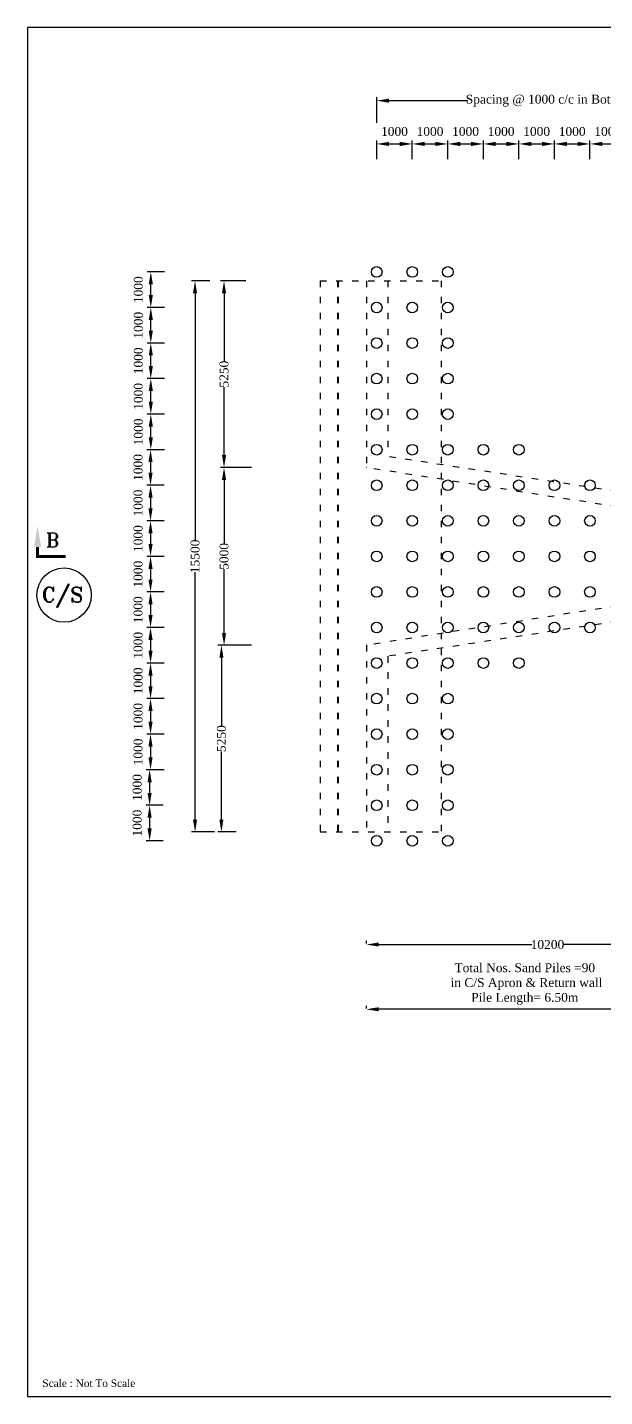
# Model space of a CAD drawing. Extents: x -298162 to 1078160, y -513173 to -216568.
# Drawn here: x 728873 to 745113, y -287453 to -248946 of the extents above; entities that cross this region are included whole.
import ezdxf

# ---------------------------------------------------------------- set-up
doc = ezdxf.new("R2010")
doc.units = 0
doc.header["$MEASUREMENT"] = 0
doc.linetypes.add('ACAD_ISO03W100', pattern=[30, 12, -18])
doc.layers.get('DEFPOINTS').update_dxf_attribs({"linetype": 'CONTINUOUS'})
doc.layers.add('Left Bank Profile', color=7, linetype='CONTINUOUS', lineweight=25)
doc.layers.add('LINE', color=7, linetype='CONTINUOUS')
doc.styles.add('BIG', font='ROMANT.SHX')
doc.styles.get("Standard").update_dxf_attribs({"font": 'times.ttf', "height": 250})
doc.dimstyles.new('3', dxfattribs={"dimtxt": 225, "dimasz": 350, "dimexe": 100, "dimexo": 25, "dimgap": 9, "dimtad": 0, "dimdec": 0, "dimzin": 0, "dimdsep": 46, "dimtxsty": 'Standard', "dimcen": 0, "dimclrt": 256, "dimadec": 0, "dimazin": 0, "dimtfac": 1, "dimtdec": 0, "dimtofl": 0, "dimtmove": 2, "dimatfit": 3, "dimfxl": 1, "dimtolj": 1, "dimtzin": 0, "dimarcsym": 0})

# ---------------------------------------------------------------- blocks, each defined once
blk = doc.blocks.new('*D665')
at = {"layer": 'DEFPOINTS', "color": 0, "lineweight": -2}
for p in [(748601, -276351), (738410, -276560), (738410, -276560)]:
    blk.add_point(p, dxfattribs=at)
at = {"layer": 'LINE', "color": 0, "lineweight": -2}
for p, q in [((738410, -276535), (738410, -276460)), ((748601, -276376), (748601, -276660)), ((748251, -276560), (738760, -276560))]:
    blk.add_line(p, q, dxfattribs=at)
for points in [[(738760, -276502), (738760, -276619), (738410, -276560)], [(748251, -276502), (748251, -276619), (748601, -276560)]]:
    blk.add_solid(points, dxfattribs=at)
at = {"layer": 'LINE', "insert": (742867, -275641), "char_height": 250, "attachment_point": 5}
blk.add_mtext('\\A1;\\PTotal Nos. Sand Piles =90\\P in C/S Apron & Return wall\\PPile Length= 6.50m', dxfattribs=at)
blk = doc.blocks.new('*D668')
at = {"layer": 'DEFPOINTS', "color": 0, "lineweight": -2}
for p in [(734332, -266323), (735203, -266323), (734774, -271573)]:
    blk.add_point(p, dxfattribs=at)
at = {"layer": 'LINE', "color": 0, "lineweight": -2}
for p, q in [((735178, -266323), (734232, -266323)), ((734332, -266673), (734332, -268585)), ((734332, -271223), (734332, -269311)), ((734749, -271573), (734232, -271573))]:
    blk.add_line(p, q, dxfattribs=at)
for points in [[(734274, -266673), (734390, -266673), (734332, -266323)], [(734274, -271223), (734390, -271223), (734332, -271573)]]:
    blk.add_solid(points, dxfattribs=at)
at = {"layer": 'LINE', "insert": (734332, -268948), "char_height": 250, "attachment_point": 5, "rotation": 90}
blk.add_mtext('\\A1;5250', dxfattribs=at)
blk = doc.blocks.new('*D669')
at = {"layer": 'DEFPOINTS', "color": 0, "lineweight": -2}
for p in [(734406, -261323), (735203, -261323), (735203, -266323)]:
    blk.add_point(p, dxfattribs=at)
at = {"layer": 'LINE', "color": 0, "lineweight": -2}
for p, q in [((735178, -261323), (734306, -261323)), ((734406, -261673), (734406, -263460)), ((734406, -265973), (734406, -264186)), ((735178, -266323), (734306, -266323))]:
    blk.add_line(p, q, dxfattribs=at)
for points in [[(734348, -261673), (734464, -261673), (734406, -261323)], [(734348, -265973), (734464, -265973), (734406, -266323)]]:
    blk.add_solid(points, dxfattribs=at)
at = {"layer": 'LINE', "insert": (734406, -263823), "char_height": 250, "attachment_point": 5, "rotation": 90}
blk.add_mtext('\\A1;5000', dxfattribs=at)
blk = doc.blocks.new('*D670')
at = {"layer": 'DEFPOINTS', "color": 0, "lineweight": -2}
for p in [(734406, -256073), (735041, -256073), (735203, -261323)]:
    blk.add_point(p, dxfattribs=at)
at = {"layer": 'LINE', "color": 0, "lineweight": -2}
for p, q in [((735016, -256073), (734306, -256073)), ((734406, -256423), (734406, -258335)), ((734406, -260973), (734406, -259061)), ((735178, -261323), (734306, -261323))]:
    blk.add_line(p, q, dxfattribs=at)
for points in [[(734348, -256423), (734464, -256423), (734406, -256073)], [(734348, -260973), (734464, -260973), (734406, -261323)]]:
    blk.add_solid(points, dxfattribs=at)
at = {"layer": 'LINE', "insert": (734406, -258698), "char_height": 250, "attachment_point": 5, "rotation": 90}
blk.add_mtext('\\A1;5250', dxfattribs=at)
blk = doc.blocks.new('*D671')
at = {"layer": 'DEFPOINTS', "color": 0, "lineweight": -2}
for p in [(734028, -256073), (733590, -271573), (734165, -271573)]:
    blk.add_point(p, dxfattribs=at)
at = {"layer": 'LINE', "color": 0, "lineweight": -2}
for p, q in [((734003, -256073), (733490, -256073)), ((733590, -256423), (733590, -263381)), ((733590, -271223), (733590, -264265)), ((734140, -271573), (733490, -271573))]:
    blk.add_line(p, q, dxfattribs=at)
for points in [[(733532, -256423), (733648, -256423), (733590, -256073)], [(733532, -271223), (733648, -271223), (733590, -271573)]]:
    blk.add_solid(points, dxfattribs=at)
at = {"layer": 'LINE', "insert": (733590, -263823), "char_height": 250, "attachment_point": 5, "rotation": 90}
blk.add_mtext('\\A1;15500', dxfattribs=at)
blk = doc.blocks.new('*D672')
at = {"layer": 'DEFPOINTS', "color": 0, "lineweight": -2}
for p in [(748601, -274147), (738410, -274739), (748601, -274739)]:
    blk.add_point(p, dxfattribs=at)
at = {"layer": 'LINE', "color": 0, "lineweight": -2}
for p, q in [((748601, -274172), (748601, -274839)), ((738410, -274714), (738410, -274639)), ((738760, -274739), (743063, -274739)), ((748251, -274739), (743948, -274739))]:
    blk.add_line(p, q, dxfattribs=at)
for points in [[(738760, -274681), (738760, -274797), (738410, -274739)], [(748251, -274681), (748251, -274797), (748601, -274739)]]:
    blk.add_solid(points, dxfattribs=at)
at = {"layer": 'LINE', "insert": (743505, -274739), "char_height": 250, "attachment_point": 5}
blk.add_mtext('\\A1;10200', dxfattribs=at)
blk = doc.blocks.new('*D605')
at = {"layer": 'DEFPOINTS', "color": 0, "lineweight": -2}
for p in [(732345, -259823), (732754, -259823), (732754, -260823)]:
    blk.add_point(p, dxfattribs=at)
at = {"layer": 'LINE', "color": 0, "lineweight": -2}
for p, q in [((732729, -259823), (732245, -259823)), ((732345, -260473), (732345, -260173)), ((732729, -260823), (732245, -260823))]:
    blk.add_line(p, q, dxfattribs=at)
for points in [[(732287, -260173), (732404, -260173), (732345, -259823)], [(732287, -260473), (732404, -260473), (732345, -260823)]]:
    blk.add_solid(points, dxfattribs=at)
at = {"layer": 'LINE', "insert": (731995, -260323), "char_height": 250, "attachment_point": 5, "rotation": 90}
blk.add_mtext('\\A1;1000', dxfattribs=at)
blk = doc.blocks.new('*D606')
at = {"layer": 'DEFPOINTS', "color": 0, "lineweight": -2}
for p in [(732345, -258823), (732754, -258823), (732754, -259823)]:
    blk.add_point(p, dxfattribs=at)
at = {"layer": 'LINE', "color": 0, "lineweight": -2}
for p, q in [((732729, -258823), (732245, -258823)), ((732345, -259473), (732345, -259173)), ((732729, -259823), (732245, -259823))]:
    blk.add_line(p, q, dxfattribs=at)
for points in [[(732287, -259173), (732404, -259173), (732345, -258823)], [(732287, -259473), (732404, -259473), (732345, -259823)]]:
    blk.add_solid(points, dxfattribs=at)
at = {"layer": 'LINE', "insert": (731995, -259323), "char_height": 250, "attachment_point": 5, "rotation": 90}
blk.add_mtext('\\A1;1000', dxfattribs=at)
blk = doc.blocks.new('*D607')
at = {"layer": 'DEFPOINTS', "color": 0, "lineweight": -2}
for p in [(732345, -257823), (732754, -257823), (732754, -258823)]:
    blk.add_point(p, dxfattribs=at)
at = {"layer": 'LINE', "color": 0, "lineweight": -2}
for p, q in [((732729, -257823), (732245, -257823)), ((732345, -258473), (732345, -258173)), ((732729, -258823), (732245, -258823))]:
    blk.add_line(p, q, dxfattribs=at)
for points in [[(732287, -258173), (732404, -258173), (732345, -257823)], [(732287, -258473), (732404, -258473), (732345, -258823)]]:
    blk.add_solid(points, dxfattribs=at)
at = {"layer": 'LINE', "insert": (731995, -258323), "char_height": 250, "attachment_point": 5, "rotation": 90}
blk.add_mtext('\\A1;1000', dxfattribs=at)
blk = doc.blocks.new('*D608')
at = {"layer": 'DEFPOINTS', "color": 0, "lineweight": -2}
for p in [(732345, -256823), (732754, -256823), (732754, -257823)]:
    blk.add_point(p, dxfattribs=at)
at = {"layer": 'LINE', "color": 0, "lineweight": -2}
for p, q in [((732729, -256823), (732245, -256823)), ((732345, -257473), (732345, -257173)), ((732729, -257823), (732245, -257823))]:
    blk.add_line(p, q, dxfattribs=at)
for points in [[(732287, -257173), (732404, -257173), (732345, -256823)], [(732287, -257473), (732404, -257473), (732345, -257823)]]:
    blk.add_solid(points, dxfattribs=at)
at = {"layer": 'LINE', "insert": (731995, -257323), "char_height": 250, "attachment_point": 5, "rotation": 90}
blk.add_mtext('\\A1;1000', dxfattribs=at)
blk = doc.blocks.new('*D609')
at = {"layer": 'DEFPOINTS', "color": 0, "lineweight": -2}
for p in [(732747, -266823), (732338, -267823), (732747, -267823)]:
    blk.add_point(p, dxfattribs=at)
at = {"layer": 'LINE', "color": 0, "lineweight": -2}
for p, q in [((732722, -266823), (732238, -266823)), ((732338, -267173), (732338, -267473)), ((732722, -267823), (732238, -267823))]:
    blk.add_line(p, q, dxfattribs=at)
for points in [[(732280, -267173), (732396, -267173), (732338, -266823)], [(732280, -267473), (732396, -267473), (732338, -267823)]]:
    blk.add_solid(points, dxfattribs=at)
at = {"layer": 'LINE', "insert": (731988, -267323), "char_height": 250, "attachment_point": 5, "rotation": 90}
blk.add_mtext('\\A1;1000', dxfattribs=at)
blk = doc.blocks.new('*D610')
at = {"layer": 'DEFPOINTS', "color": 0, "lineweight": -2}
for p in [(732747, -267823), (732338, -268823), (732747, -268823)]:
    blk.add_point(p, dxfattribs=at)
at = {"layer": 'LINE', "color": 0, "lineweight": -2}
for p, q in [((732722, -267823), (732238, -267823)), ((732338, -268173), (732338, -268473)), ((732722, -268823), (732238, -268823))]:
    blk.add_line(p, q, dxfattribs=at)
for points in [[(732280, -268173), (732396, -268173), (732338, -267823)], [(732280, -268473), (732396, -268473), (732338, -268823)]]:
    blk.add_solid(points, dxfattribs=at)
at = {"layer": 'LINE', "insert": (731988, -268323), "char_height": 250, "attachment_point": 5, "rotation": 90}
blk.add_mtext('\\A1;1000', dxfattribs=at)
blk = doc.blocks.new('*D611')
at = {"layer": 'DEFPOINTS', "color": 0, "lineweight": -2}
for p in [(732747, -268823), (732338, -269823), (732747, -269823)]:
    blk.add_point(p, dxfattribs=at)
at = {"layer": 'LINE', "color": 0, "lineweight": -2}
for p, q in [((732722, -268823), (732238, -268823)), ((732338, -269173), (732338, -269473)), ((732722, -269823), (732238, -269823))]:
    blk.add_line(p, q, dxfattribs=at)
for points in [[(732280, -269173), (732396, -269173), (732338, -268823)], [(732280, -269473), (732396, -269473), (732338, -269823)]]:
    blk.add_solid(points, dxfattribs=at)
at = {"layer": 'LINE', "insert": (731988, -269323), "char_height": 250, "attachment_point": 5, "rotation": 90}
blk.add_mtext('\\A1;1000', dxfattribs=at)
blk = doc.blocks.new('*D612')
at = {"layer": 'DEFPOINTS', "color": 0, "lineweight": -2}
for p in [(732721, -269823), (732312, -270823), (732721, -270823)]:
    blk.add_point(p, dxfattribs=at)
at = {"layer": 'LINE', "color": 0, "lineweight": -2}
for p, q in [((732696, -269823), (732212, -269823)), ((732312, -270173), (732312, -270473)), ((732696, -270823), (732212, -270823))]:
    blk.add_line(p, q, dxfattribs=at)
for points in [[(732254, -270173), (732370, -270173), (732312, -269823)], [(732254, -270473), (732370, -270473), (732312, -270823)]]:
    blk.add_solid(points, dxfattribs=at)
at = {"layer": 'LINE', "insert": (731962, -270323), "char_height": 250, "attachment_point": 5, "rotation": 90}
blk.add_mtext('\\A1;1000', dxfattribs=at)
blk = doc.blocks.new('*D613')
at = {"layer": 'DEFPOINTS', "color": 0, "lineweight": -2}
for p in [(732721, -270823), (732312, -271823), (732721, -271823)]:
    blk.add_point(p, dxfattribs=at)
at = {"layer": 'LINE', "color": 0, "lineweight": -2}
for p, q in [((732696, -270823), (732212, -270823)), ((732312, -271173), (732312, -271473)), ((732696, -271823), (732212, -271823))]:
    blk.add_line(p, q, dxfattribs=at)
for points in [[(732254, -271173), (732370, -271173), (732312, -270823)], [(732254, -271473), (732370, -271473), (732312, -271823)]]:
    blk.add_solid(points, dxfattribs=at)
at = {"layer": 'LINE', "insert": (731962, -271323), "char_height": 250, "attachment_point": 5, "rotation": 90}
blk.add_mtext('\\A1;1000', dxfattribs=at)
blk = doc.blocks.new('*D614')
at = {"layer": 'DEFPOINTS', "color": 0, "lineweight": -2}
for p in [(732345, -255823), (732754, -255823), (732754, -256823)]:
    blk.add_point(p, dxfattribs=at)
at = {"layer": 'LINE', "color": 0, "lineweight": -2}
for p, q in [((732729, -255823), (732245, -255823)), ((732345, -256473), (732345, -256173)), ((732729, -256823), (732245, -256823))]:
    blk.add_line(p, q, dxfattribs=at)
for points in [[(732287, -256173), (732404, -256173), (732345, -255823)], [(732287, -256473), (732404, -256473), (732345, -256823)]]:
    blk.add_solid(points, dxfattribs=at)
at = {"layer": 'LINE', "insert": (731995, -256323), "char_height": 250, "attachment_point": 5, "rotation": 90}
blk.add_mtext('\\A1;1000', dxfattribs=at)
blk = doc.blocks.new('*D615')
at = {"layer": 'DEFPOINTS', "color": 0, "lineweight": -2}
for p in [(748601, -251006), (748601, -251316), (738701, -251651)]:
    blk.add_point(p, dxfattribs=at)
at = {"layer": 'LINE', "color": 0, "lineweight": -2}
for p, q in [((738701, -251626), (738701, -250906)), ((739051, -251006), (741265, -251006)), ((748251, -251006), (746037, -251006)), ((748601, -251291), (748601, -250906))]:
    blk.add_line(p, q, dxfattribs=at)
for points in [[(739051, -250948), (739051, -251065), (738701, -251006)], [(748251, -250948), (748251, -251065), (748601, -251006)]]:
    blk.add_solid(points, dxfattribs=at)
at = {"layer": 'LINE', "insert": (743651, -251006), "char_height": 250, "attachment_point": 5}
blk.add_mtext('\\A1;Spacing @ 1000 c/c in Bothway', dxfattribs=at)
blk = doc.blocks.new('*D640')
at = {"layer": 'DEFPOINTS', "color": 0, "lineweight": -2}
for p in [(743701, -252224), (742701, -252677), (743701, -252677)]:
    blk.add_point(p, dxfattribs=at)
at = {"layer": 'LINE', "color": 0, "lineweight": -2}
for p, q in [((742701, -252652), (742701, -252124)), ((743701, -252652), (743701, -252124)), ((743051, -252224), (743351, -252224))]:
    blk.add_line(p, q, dxfattribs=at)
for points in [[(743051, -252165), (743051, -252282), (742701, -252224)], [(743351, -252165), (743351, -252282), (743701, -252224)]]:
    blk.add_solid(points, dxfattribs=at)
at = {"layer": 'LINE', "insert": (743201, -251874), "char_height": 250, "attachment_point": 5}
blk.add_mtext('\\A1;1000', dxfattribs=at)
blk = doc.blocks.new('*D641')
at = {"layer": 'DEFPOINTS', "color": 0, "lineweight": -2}
for p in [(744701, -252224), (743701, -252677), (744701, -252677)]:
    blk.add_point(p, dxfattribs=at)
at = {"layer": 'LINE', "color": 0, "lineweight": -2}
for p, q in [((743701, -252652), (743701, -252124)), ((744701, -252652), (744701, -252124)), ((744051, -252224), (744351, -252224))]:
    blk.add_line(p, q, dxfattribs=at)
for points in [[(744051, -252165), (744051, -252282), (743701, -252224)], [(744351, -252165), (744351, -252282), (744701, -252224)]]:
    blk.add_solid(points, dxfattribs=at)
at = {"layer": 'LINE', "insert": (744201, -251874), "char_height": 250, "attachment_point": 5}
blk.add_mtext('\\A1;1000', dxfattribs=at)
blk = doc.blocks.new('*D642')
at = {"layer": 'DEFPOINTS', "color": 0, "lineweight": -2}
for p in [(745701, -252224), (744701, -252677), (745701, -252677)]:
    blk.add_point(p, dxfattribs=at)
at = {"layer": 'LINE', "color": 0, "lineweight": -2}
for p, q in [((744701, -252652), (744701, -252124)), ((745701, -252652), (745701, -252124)), ((745051, -252224), (745351, -252224))]:
    blk.add_line(p, q, dxfattribs=at)
for points in [[(745051, -252165), (745051, -252282), (744701, -252224)], [(745351, -252165), (745351, -252282), (745701, -252224)]]:
    blk.add_solid(points, dxfattribs=at)
at = {"layer": 'LINE', "insert": (745201, -251874), "char_height": 250, "attachment_point": 5}
blk.add_mtext('\\A1;1000', dxfattribs=at)
blk = doc.blocks.new('*D643')
at = {"layer": 'DEFPOINTS', "color": 0, "lineweight": -2}
for p in [(741701, -252224), (740701, -252677), (741701, -252677)]:
    blk.add_point(p, dxfattribs=at)
at = {"layer": 'LINE', "color": 0, "lineweight": -2}
for p, q in [((740701, -252652), (740701, -252124)), ((741701, -252652), (741701, -252124)), ((741051, -252224), (741351, -252224))]:
    blk.add_line(p, q, dxfattribs=at)
for points in [[(741051, -252165), (741051, -252282), (740701, -252224)], [(741351, -252165), (741351, -252282), (741701, -252224)]]:
    blk.add_solid(points, dxfattribs=at)
at = {"layer": 'LINE', "insert": (741201, -251874), "char_height": 250, "attachment_point": 5}
blk.add_mtext('\\A1;1000', dxfattribs=at)
blk = doc.blocks.new('*D644')
at = {"layer": 'DEFPOINTS', "color": 0, "lineweight": -2}
for p in [(742701, -252224), (741701, -252677), (742701, -252677)]:
    blk.add_point(p, dxfattribs=at)
at = {"layer": 'LINE', "color": 0, "lineweight": -2}
for p, q in [((741701, -252652), (741701, -252124)), ((742701, -252652), (742701, -252124)), ((742051, -252224), (742351, -252224))]:
    blk.add_line(p, q, dxfattribs=at)
for points in [[(742051, -252165), (742051, -252282), (741701, -252224)], [(742351, -252165), (742351, -252282), (742701, -252224)]]:
    blk.add_solid(points, dxfattribs=at)
at = {"layer": 'LINE', "insert": (742201, -251874), "char_height": 250, "attachment_point": 5}
blk.add_mtext('\\A1;1000', dxfattribs=at)
blk = doc.blocks.new('*D645')
at = {"layer": 'DEFPOINTS', "color": 0, "lineweight": -2}
for p in [(740701, -252224), (739701, -252677), (740701, -252677)]:
    blk.add_point(p, dxfattribs=at)
at = {"layer": 'LINE', "color": 0, "lineweight": -2}
for p, q in [((739701, -252652), (739701, -252124)), ((740701, -252652), (740701, -252124)), ((740051, -252224), (740351, -252224))]:
    blk.add_line(p, q, dxfattribs=at)
for points in [[(740051, -252165), (740051, -252282), (739701, -252224)], [(740351, -252165), (740351, -252282), (740701, -252224)]]:
    blk.add_solid(points, dxfattribs=at)
at = {"layer": 'LINE', "insert": (740201, -251874), "char_height": 250, "attachment_point": 5}
blk.add_mtext('\\A1;1000', dxfattribs=at)
blk = doc.blocks.new('*D646')
at = {"layer": 'DEFPOINTS', "color": 0, "lineweight": -2}
for p in [(741701, -252224), (740701, -252677), (741701, -252677)]:
    blk.add_point(p, dxfattribs=at)
at = {"layer": 'LINE', "color": 0, "lineweight": -2}
for p, q in [((740701, -252652), (740701, -252124)), ((741701, -252652), (741701, -252124)), ((741051, -252224), (741351, -252224))]:
    blk.add_line(p, q, dxfattribs=at)
for points in [[(741051, -252165), (741051, -252282), (740701, -252224)], [(741351, -252165), (741351, -252282), (741701, -252224)]]:
    blk.add_solid(points, dxfattribs=at)
at = {"layer": 'LINE', "insert": (741201, -251874), "char_height": 250, "attachment_point": 5}
blk.add_mtext('\\A1;1000', dxfattribs=at)
blk = doc.blocks.new('*D647')
at = {"layer": 'DEFPOINTS', "color": 0, "lineweight": -2}
for p in [(742701, -252224), (741701, -252677), (742701, -252677)]:
    blk.add_point(p, dxfattribs=at)
at = {"layer": 'LINE', "color": 0, "lineweight": -2}
for p, q in [((741701, -252652), (741701, -252124)), ((742701, -252652), (742701, -252124)), ((742051, -252224), (742351, -252224))]:
    blk.add_line(p, q, dxfattribs=at)
for points in [[(742051, -252165), (742051, -252282), (741701, -252224)], [(742351, -252165), (742351, -252282), (742701, -252224)]]:
    blk.add_solid(points, dxfattribs=at)
at = {"layer": 'LINE', "insert": (742201, -251874), "char_height": 250, "attachment_point": 5}
blk.add_mtext('\\A1;1000', dxfattribs=at)
blk = doc.blocks.new('*D652')
at = {"layer": 'DEFPOINTS', "color": 0, "lineweight": -2}
for p in [(732747, -265823), (732338, -266823), (732747, -266823)]:
    blk.add_point(p, dxfattribs=at)
at = {"layer": 'LINE', "color": 0, "lineweight": -2}
for p, q in [((732722, -265823), (732238, -265823)), ((732338, -266173), (732338, -266473)), ((732722, -266823), (732238, -266823))]:
    blk.add_line(p, q, dxfattribs=at)
for points in [[(732280, -266173), (732396, -266173), (732338, -265823)], [(732280, -266473), (732396, -266473), (732338, -266823)]]:
    blk.add_solid(points, dxfattribs=at)
at = {"layer": 'LINE', "insert": (731988, -266323), "char_height": 250, "attachment_point": 5, "rotation": 90}
blk.add_mtext('\\A1;1000', dxfattribs=at)
blk = doc.blocks.new('*D653')
at = {"layer": 'DEFPOINTS', "color": 0, "lineweight": -2}
for p in [(732747, -264823), (732338, -265823), (732747, -265823)]:
    blk.add_point(p, dxfattribs=at)
at = {"layer": 'LINE', "color": 0, "lineweight": -2}
for p, q in [((732722, -264823), (732238, -264823)), ((732338, -265173), (732338, -265473)), ((732722, -265823), (732238, -265823))]:
    blk.add_line(p, q, dxfattribs=at)
for points in [[(732280, -265173), (732396, -265173), (732338, -264823)], [(732280, -265473), (732396, -265473), (732338, -265823)]]:
    blk.add_solid(points, dxfattribs=at)
at = {"layer": 'LINE', "insert": (731988, -265323), "char_height": 250, "attachment_point": 5, "rotation": 90}
blk.add_mtext('\\A1;1000', dxfattribs=at)
blk = doc.blocks.new('*D654')
at = {"layer": 'DEFPOINTS', "color": 0, "lineweight": -2}
for p in [(732747, -263823), (732338, -264823), (732747, -264823)]:
    blk.add_point(p, dxfattribs=at)
at = {"layer": 'LINE', "color": 0, "lineweight": -2}
for p, q in [((732722, -263823), (732238, -263823)), ((732338, -264173), (732338, -264473)), ((732722, -264823), (732238, -264823))]:
    blk.add_line(p, q, dxfattribs=at)
for points in [[(732280, -264173), (732396, -264173), (732338, -263823)], [(732280, -264473), (732396, -264473), (732338, -264823)]]:
    blk.add_solid(points, dxfattribs=at)
at = {"layer": 'LINE', "insert": (731988, -264323), "char_height": 250, "attachment_point": 5, "rotation": 90}
blk.add_mtext('\\A1;1000', dxfattribs=at)
blk = doc.blocks.new('*D655')
at = {"layer": 'DEFPOINTS', "color": 0, "lineweight": -2}
for p in [(732747, -262823), (732338, -263823), (732747, -263823)]:
    blk.add_point(p, dxfattribs=at)
at = {"layer": 'LINE', "color": 0, "lineweight": -2}
for p, q in [((732722, -262823), (732238, -262823)), ((732338, -263173), (732338, -263473)), ((732722, -263823), (732238, -263823))]:
    blk.add_line(p, q, dxfattribs=at)
for points in [[(732280, -263173), (732396, -263173), (732338, -262823)], [(732280, -263473), (732396, -263473), (732338, -263823)]]:
    blk.add_solid(points, dxfattribs=at)
at = {"layer": 'LINE', "insert": (731988, -263323), "char_height": 250, "attachment_point": 5, "rotation": 90}
blk.add_mtext('\\A1;1000', dxfattribs=at)
blk = doc.blocks.new('*D656')
at = {"layer": 'DEFPOINTS', "color": 0, "lineweight": -2}
for p in [(732747, -261823), (732338, -262823), (732747, -262823)]:
    blk.add_point(p, dxfattribs=at)
at = {"layer": 'LINE', "color": 0, "lineweight": -2}
for p, q in [((732722, -261823), (732238, -261823)), ((732338, -262173), (732338, -262473)), ((732722, -262823), (732238, -262823))]:
    blk.add_line(p, q, dxfattribs=at)
for points in [[(732280, -262173), (732396, -262173), (732338, -261823)], [(732280, -262473), (732396, -262473), (732338, -262823)]]:
    blk.add_solid(points, dxfattribs=at)
at = {"layer": 'LINE', "insert": (731988, -262323), "char_height": 250, "attachment_point": 5, "rotation": 90}
blk.add_mtext('\\A1;1000', dxfattribs=at)
blk = doc.blocks.new('*D657')
at = {"layer": 'DEFPOINTS', "color": 0, "lineweight": -2}
for p in [(732747, -260823), (732338, -261823), (732747, -261823)]:
    blk.add_point(p, dxfattribs=at)
at = {"layer": 'LINE', "color": 0, "lineweight": -2}
for p, q in [((732722, -260823), (732238, -260823)), ((732338, -261173), (732338, -261473)), ((732722, -261823), (732238, -261823))]:
    blk.add_line(p, q, dxfattribs=at)
for points in [[(732280, -261173), (732396, -261173), (732338, -260823)], [(732280, -261473), (732396, -261473), (732338, -261823)]]:
    blk.add_solid(points, dxfattribs=at)
at = {"layer": 'LINE', "insert": (731988, -261323), "char_height": 250, "attachment_point": 5, "rotation": 90}
blk.add_mtext('\\A1;1000', dxfattribs=at)
blk = doc.blocks.new('*D658')
at = {"layer": 'DEFPOINTS', "color": 0, "lineweight": -2}
for p in [(739701, -252224), (738701, -252677), (739701, -252677)]:
    blk.add_point(p, dxfattribs=at)
at = {"layer": 'LINE', "color": 0, "lineweight": -2}
for p, q in [((738701, -252652), (738701, -252124)), ((739701, -252652), (739701, -252124)), ((739051, -252224), (739351, -252224))]:
    blk.add_line(p, q, dxfattribs=at)
for points in [[(739051, -252165), (739051, -252282), (738701, -252224)], [(739351, -252165), (739351, -252282), (739701, -252224)]]:
    blk.add_solid(points, dxfattribs=at)
at = {"layer": 'LINE', "insert": (739201, -251874), "char_height": 250, "attachment_point": 5}
blk.add_mtext('\\A1;1000', dxfattribs=at)

msp = doc.modelspace()

# ---------------------------------------------------------------- linework, layer by layer
at = {"layer": 'LINE', "color": 0, "linetype": 'ACAD_ISO03W100', "ltscale": 15}
for p, q in [((737109.903, -256073.22), (740509.903, -256073.22)), ((737109.903, -256073.22), (737109.903, -271573.22)), ((738409.903, -256073.22), (738409.903, -261324.611)), ((739009.903, -256073.22), (739009.903, -261014.372)), ((740509.903, -256073.22), (740509.903, -271573.22)), ((748581.033, -262470.178), (739009.903, -261014.372)), ((738409.903, -261324.611), (738401.033, -261323.22)), ((748581.033, -262920.083), (738409.903, -261324.611)), ((748581.033, -264726.357), (738409.903, -266321.829)), ((748581.033, -265176.262), (739009.903, -266632.067)), ((738409.903, -266321.829), (738401.033, -266323.22)), ((738409.903, -266321.829), (738409.903, -271573.22)), ((739009.903, -266632.067), (739009.903, -271573.22)), ((737109.903, -271573.22), (740509.903, -271573.22))]:
    msp.add_line(p, q, dxfattribs=at)
at = {"layer": 'LINE', "color": 0, "linetype": 'ACAD_ISO03W100', "lineweight": 40, "ltscale": 15}
msp.add_line((737609.903, -256073.22), (737609.903, -271573.22), dxfattribs=at)
at = {"layer": 'LINE', "color": 0}
msp.add_lwpolyline([(728872.794, -287452.914), (783327.474, -287452.914), (783327.474, -248945.676), (728872.794, -248945.676)], close=True, dxfattribs=at)
at = {"layer": 'LINE', "color": 0, "const_width": 85}
for points in [[(729160.081, -263684.257), (729160.081, -263554.42)], [(729949.741, -263823.189), (729160.081, -263823.189), (729160.081, -263683.364)]]:
    msp.add_lwpolyline(points, dxfattribs=at)
at = {"layer": 'LINE', "color": 0}
for centre, radius in [((738701.033, -255823.189), 150), ((739701.033, -255823.189), 150), ((740701.033, -255823.189), 150), ((738701.033, -256823.189), 150), ((739701.033, -256823.189), 150), ((740701.033, -256823.189), 150), ((738701.033, -257823.189), 150), ((739701.033, -257823.189), 150), ((740701.033, -257823.189), 150), ((738701.033, -258823.189), 150), ((739701.033, -258823.189), 150), ((740701.033, -258823.189), 150), ((738701.033, -259823.189), 150), ((738701.033, -259823.189), 150), ((738701.033, -259823.189), 150), ((739701.033, -259823.189), 150), ((739701.033, -259823.189), 150), ((739701.033, -259823.189), 150), ((740701.033, -259823.189), 150), ((740701.033, -259823.189), 150), ((740701.033, -259823.189), 150), ((738701.033, -260823.189), 150), ((739701.033, -260823.189), 150), ((740701.033, -260823.189), 150), ((740701.033, -260823.189), 150), ((740701.033, -260823.189), 150), ((741701.033, -260823.189), 150), ((741701.033, -260823.189), 150), ((741701.033, -260823.189), 150), ((741701.033, -260823.189), 150), ((742701.033, -260823.189), 150), ((742701.033, -260823.189), 150), ((738701.033, -261823.189), 150), ((739701.033, -261823.189), 150), ((740701.033, -261823.189), 150), ((740701.033, -261823.189), 150), ((740701.033, -261823.189), 150), ((741701.033, -261823.189), 150), ((741701.033, -261823.189), 150), ((741701.033, -261823.189), 150), ((741701.033, -261823.189), 150), ((742701.033, -261823.189), 150), ((742701.033, -261823.189), 150), ((743701.033, -261823.189), 150), ((744701.033, -261823.189), 150), ((738701.033, -262823.189), 150), ((739701.033, -262823.189), 150), ((740701.033, -262823.189), 150), ((740701.033, -262823.189), 150), ((740701.033, -262823.189), 150), ((741701.033, -262823.189), 150), ((741701.033, -262823.189), 150), ((741701.033, -262823.189), 150), ((741701.033, -262823.189), 150), ((742701.033, -262823.189), 150), ((742701.033, -262823.189), 150), ((743701.033, -262823.189), 150), ((744701.033, -262823.189), 150), ((738701.033, -263823.189), 150), ((739701.033, -263823.189), 150), ((740701.033, -263823.189), 150), ((740701.033, -263823.189), 150), ((740701.033, -263823.189), 150), ((741701.033, -263823.189), 150), ((741701.033, -263823.189), 150), ((741701.033, -263823.189), 150), ((741701.033, -263823.189), 150), ((742701.033, -263823.189), 150), ((742701.033, -263823.189), 150), ((743701.033, -263823.189), 150), ((744701.033, -263823.189), 150), ((744701.033, -263823.189), 150), ((729904.927, -264912.154), 764.212), ((738701.033, -264823.189), 150), ((739701.033, -264823.189), 150), ((740701.033, -264823.189), 150), ((740701.033, -264823.189), 150), ((740701.033, -264823.189), 150), ((741701.033, -264823.189), 150), ((741701.033, -264823.189), 150), ((741701.033, -264823.189), 150), ((741701.033, -264823.189), 150), ((742701.033, -264823.189), 150), ((742701.033, -264823.189), 150), ((743701.033, -264823.189), 150), ((744701.033, -264823.189), 150), ((738701.033, -265823.189), 150), ((739701.033, -265823.189), 150), ((740701.033, -265823.189), 150), ((740701.033, -265823.189), 150), ((740701.033, -265823.189), 150), ((741701.033, -265823.189), 150), ((741701.033, -265823.189), 150), ((741701.033, -265823.189), 150), ((741701.033, -265823.189), 150), ((742701.033, -265823.189), 150), ((742701.033, -265823.189), 150), ((743701.033, -265823.189), 150), ((744701.033, -265823.189), 150), ((738701.033, -266823.189), 150), ((739701.033, -266823.189), 150), ((740701.033, -266823.189), 150), ((740701.033, -266823.189), 150), ((740701.033, -266823.189), 150), ((741701.033, -266823.189), 150), ((741701.033, -266823.189), 150), ((741701.033, -266823.189), 150), ((741701.033, -266823.189), 150), ((742701.033, -266823.189), 150), ((742701.033, -266823.189), 150), ((738701.033, -267823.189), 150), ((739701.033, -267823.189), 150), ((740701.033, -267823.189), 150), ((738701.033, -268823.189), 150), ((739701.033, -268823.189), 150), ((740701.033, -268823.189), 150), ((738701.033, -269823.189), 150), ((739701.033, -269823.189), 150), ((740701.033, -269823.189), 150), ((738701.033, -270823.189), 150), ((739701.033, -270823.189), 150), ((740701.033, -270823.189), 150), ((738701.033, -271823.189), 150), ((739701.033, -271823.189), 150), ((740701.033, -271823.189), 150)]:
    msp.add_circle(centre, radius, dxfattribs=at)
msp.add_solid([(729060.914, -263560.159), (729259.248, -263560.159), (729160.081, -262965.159)], dxfattribs=at)

# ---------------------------------------------------------------- texts
at = {"layer": 'Left Bank Profile', "color": 0, "insert": (730600.754, -287186.411), "char_height": 210.52604, "width": 15584.44285, "attachment_point": 8}
msp.add_mtext('{\\fTimes New Roman|b0|i0|c0|p18;Scale : Not To Scale}', dxfattribs=at)
at = {"layer": 'LINE', "color": 0, "style": 'BIG'}
for s, height, p in [('B', 400, (729392.663, -263562.924)), ('C/S', 425, (729279.36, -265110.346))]:
    msp.add_text(s, height=height, dxfattribs=at).set_placement(p)

# ---------------------------------------------------------------- dimensions: what is measured, and where the dimension line sits
at = {"layer": 'LINE', "color": 0}
for base, p1, p2, text, override, picture, middle in [((748601.033, -251006.484), (738701.033, -251650.578), (748601.033, -251316.341), 'Spacing @ 1000 c/c in Bothway', {"dimtxt": 300, "dimfxl": 700}, '*D615', (743651.033, -251006.484)), ((748601.033, -274739.004), (738409.903, -274739.004), (748601.033, -274147.493), '10200', {"dimfxl": 700}, '*D672', (743505.468, -274739.004))]:
    dim = msp.add_linear_dim(base=base, p1=p1, p2=p2, text=text, dimstyle='3', override=override, dxfattribs=at)
    dim.commit()
    dim.dimension.update_dxf_attribs({"geometry": picture, "text_midpoint": middle})
for base, p1, p2, picture, middle in [((739701.033, -252223.606), (738701.033, -252676.854), (739701.033, -252676.854), '*D658', (739201.033, -251873.606)), ((740701.033, -252223.606), (739701.033, -252676.854), (740701.033, -252676.854), '*D645', (740201.033, -251873.606)), ((741701.033, -252223.606), (740701.033, -252676.854), (741701.033, -252676.854), '*D643', (741201.033, -251873.606)), ((741701.033, -252223.606), (740701.033, -252676.854), (741701.033, -252676.854), '*D646', (741201.033, -251873.606)), ((742701.033, -252223.606), (741701.033, -252676.854), (742701.033, -252676.854), '*D644', (742201.033, -251873.606)), ((742701.033, -252223.606), (741701.033, -252676.854), (742701.033, -252676.854), '*D647', (742201.033, -251873.606)), ((743701.033, -252223.606), (742701.033, -252676.854), (743701.033, -252676.854), '*D640', (743201.033, -251873.606)), ((744701.033, -252223.606), (743701.033, -252676.854), (744701.033, -252676.854), '*D641', (744201.033, -251873.606)), ((745701.033, -252223.606), (744701.033, -252676.854), (745701.033, -252676.854), '*D642', (745201.033, -251873.606))]:
    dim = msp.add_linear_dim(base=base, p1=p1, p2=p2, dimstyle='3', override={"dimfxl": 700}, dxfattribs=at)
    dim.commit()
    dim.dimension.update_dxf_attribs({"geometry": picture, "text_midpoint": middle})
for base, p1, p2, angle, picture, middle in [((732345.212, -255823.189), (732753.876, -256823.189), (732753.876, -255823.189), 90, '*D614', (731995.212, -256323.189)), ((732345.212, -256823.189), (732753.876, -257823.189), (732753.876, -256823.189), 90, '*D608', (731995.212, -257323.189)), ((732345.212, -257823.189), (732753.876, -258823.189), (732753.876, -257823.189), 90, '*D607', (731995.212, -258323.189)), ((732345.212, -258823.189), (732753.876, -259823.189), (732753.876, -258823.189), 90, '*D606', (731995.212, -259323.189)), ((732345.212, -259823.189), (732753.876, -260823.189), (732753.876, -259823.189), 90, '*D605', (731995.212, -260323.189)), ((732337.94, -261823.189), (732746.604, -260823.189), (732746.604, -261823.189), 270, '*D657', (731987.94, -261323.189)), ((732337.94, -262823.189), (732746.604, -261823.189), (732746.604, -262823.189), 270, '*D656', (731987.94, -262323.189)), ((732337.94, -263823.189), (732746.604, -262823.189), (732746.604, -263823.189), 270, '*D655', (731987.94, -263323.189)), ((732337.94, -264823.189), (732746.604, -263823.189), (732746.604, -264823.189), 270, '*D654', (731987.94, -264323.189)), ((732337.94, -265823.189), (732746.604, -264823.189), (732746.604, -265823.189), 270, '*D653', (731987.94, -265323.189)), ((732337.94, -266823.189), (732746.604, -265823.189), (732746.604, -266823.189), 270, '*D652', (731987.94, -266323.189)), ((732337.94, -267823.189), (732746.604, -266823.189), (732746.604, -267823.189), 270, '*D609', (731987.94, -267323.189)), ((732337.94, -268823.189), (732746.604, -267823.189), (732746.604, -268823.189), 270, '*D610', (731987.94, -268323.189)), ((732337.94, -269823.189), (732746.604, -268823.189), (732746.604, -269823.189), 270, '*D611', (731987.94, -269323.189)), ((732311.944, -270823.189), (732720.609, -269823.189), (732720.609, -270823.189), 270, '*D612', (731961.944, -270323.189)), ((732311.944, -271823.189), (732720.609, -270823.189), (732720.609, -271823.189), 270, '*D613', (731961.944, -271323.189))]:
    dim = msp.add_linear_dim(base=base, p1=p1, p2=p2, angle=angle, dimstyle='3', override={"dimfxl": 700}, dxfattribs=at)
    dim.commit()
    dim.dimension.update_dxf_attribs({"geometry": picture, "text_midpoint": middle})
for base, p1, p2, text, picture, middle in [((733589.857, -271573.22), (734028.381, -256073.22), (734165.199, -271573.22), '15500', '*D671', (733589.857, -263823.22)), ((734405.877, -256073.22), (735203.35, -261323.22), (735041.26, -256073.22), '5250', '*D670', (734405.877, -258698.22)), ((734405.877, -261323.22), (735203.35, -266323.22), (735203.35, -261323.22), '5000', '*D669', (734405.877, -263823.22)), ((734331.897, -266323.22), (734774.199, -271573.22), (735203.35, -266323.22), '5250', '*D668', (734331.897, -268948.22))]:
    dim = msp.add_linear_dim(base=base, p1=p1, p2=p2, angle=90, text=text, dimstyle='3', override={"dimtxt": 350, "dimclrd": 0, "dimclre": 0}, dxfattribs=at)
    dim.commit()
    dim.dimension.update_dxf_attribs({"geometry": picture, "text_midpoint": middle})
dim = msp.add_linear_dim(base=(738409.903, -276560.195), p1=(748601.033, -276351.057), p2=(738409.903, -276560.195), angle=180, text='\\PTotal Nos. Sand Piles =90\\P in C/S Apron & Return wall\\PPile Length= 6.50m', dimstyle='3', override={"dimtxt": 350, "dimclrd": 0, "dimclre": 0}, dxfattribs=at)
dim.commit()
dim.dimension.update_dxf_attribs({"geometry": '*D665', "text_midpoint": (742867.146, -275640.823), "dimtype": 160})

doc.saveas('drawing.dxf')
